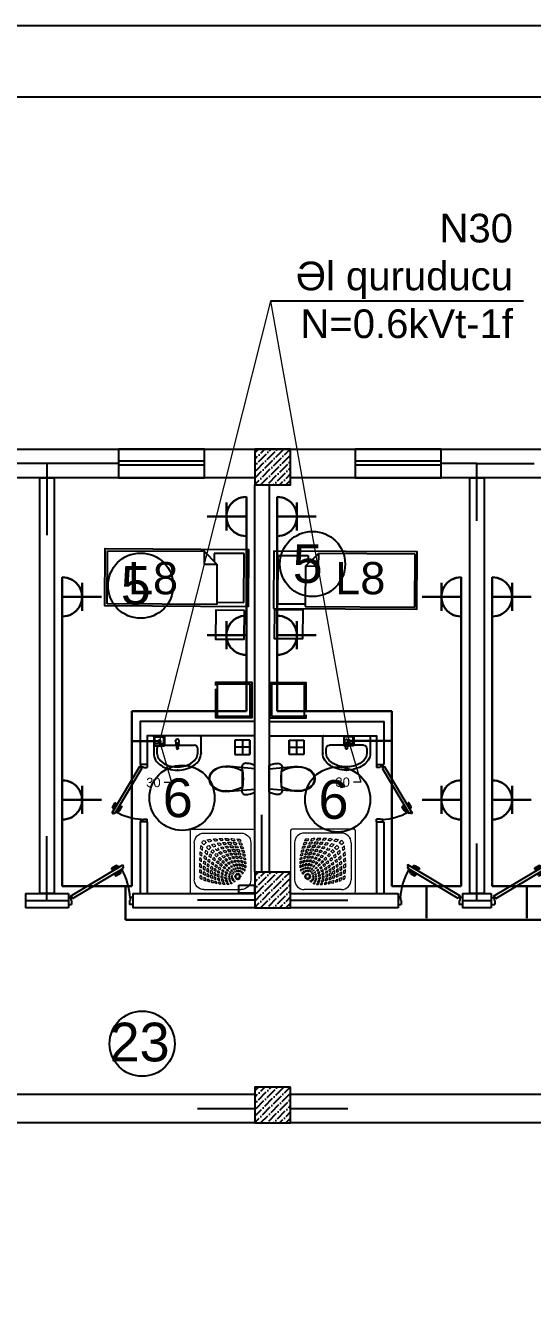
# Model space of a CAD drawing. Header units: millimetres. Extents: x 42452 to 2852333, y -419346 to 834876.
# Drawn here: x 2633825 to 2640903, y 455768 to 473459 of the extents above; entities that cross this region are included whole.
import ezdxf
from ezdxf import colors
from ezdxf.entities.mleader import LeaderData, LeaderLine
from ezdxf.math import Vec2, Vec3

# ---------------------------------------------------------------- set-up
doc = ezdxf.new("R2010")
doc.units = ezdxf.units.MM
for name, color, linetype, lineweight, true_color in [('0_Ном._пера__9', 253, 'Continuous', 18, 0xaaaaaa), ('Furniture tags', 35, 'Continuous', 0, 0x977a5e), ('V_PARETI', 250, 'Continuous', 9, 0x393939), ('Интерьер - Мебель_Ном._пера__75', 160, 'Continuous', 25, 0x2731ed)]:
    doc.layers.add(name, color=color, linetype=linetype, lineweight=lineweight, true_color=true_color)
for name, color, linetype, lineweight in [('c_dv_l x_tti-25_Ном._пера__21_Ном._пера__21', 7, 'Continuous', 30), ('memar', 7, 'Continuous', 25), ('ДВЕРИ', 7, 'Continuous', 5), ('Интерьер - Мебель_Ном._пера__1', 7, 'Continuous', 15), ('надписи', 5, 'Continuous', 30), ('Розетки10А', 94, 'Continuous', 30), ('Соедин_роз', 94, 'Continuous', 30)]:
    doc.layers.add(name, color=color, linetype=linetype, lineweight=lineweight)
doc.layers.add('VRV MUSA', color=5, linetype='Continuous')
doc.styles.add('Arial', font='arial.ttf', dxfattribs={"height": 200})
doc.styles.add('СГЕНЕРИР_СТИЛЬ_1', font='arial.ttf')

# ---------------------------------------------------------------- blocks, each defined once
blk = doc.blocks.new('qapi 700')
at = {"layer": 'ДВЕРИ', "color": 251, "lineweight": 25, "true_color": 0x636466}
for p, q in [((1281620, 90086), (1281659, 90086)), ((1281659, 90034), (1281659, 90086)), ((1282420, 90086), (1282380, 90086)), ((1282380, 90034), (1282380, 90085)), ((1281620, 89997), (1281651, 89997)), ((1281651, 89997), (1281651, 90034)), ((1281651, 90034), (1281659, 90034)), ((1282368, 90010), (1281735, 89633)), ((1282395, 89980), (1281741, 89591)), ((1282382, 89987), (1282368, 90010)), ((1282388, 90034), (1282380, 90034)), ((1282388, 89991), (1282382, 89987)), ((1282388, 89997), (1282388, 90034)), ((1282420, 89997), (1282388, 89997)), ((1282420, 89997), (1282388, 89997)), ((1282395, 89980), (1282388, 89991)), ((1281733, 89605), (1281747, 89613)), ((1281741, 89591), (1281733, 89605)), ((1281747, 89613), (1281735, 89633)), ((1281812, 89685), (1281762, 89656)), ((1281762, 89656), (1281765, 89651)), ((1281776, 89665), (1281770, 89676)), ((1281775, 89698), (1281826, 89728)), ((1281785, 89617), (1281787, 89613)), ((1281787, 89613), (1281837, 89642)), ((1281792, 89676), (1281793, 89674)), ((1281835, 89712), (1281794, 89687)), ((1281802, 89622), (1281809, 89609)), ((1281814, 89681), (1281812, 89685)), ((1281820, 89629), (1281818, 89631)), ((1281872, 89650), (1281831, 89626)), ((1281831, 89604), (1281881, 89634)), ((1281837, 89642), (1281835, 89646)), ((1281836, 89725), (1281838, 89722)), ((1281884, 89645), (1281883, 89647))]:
    blk.add_line(p, q, dxfattribs=at)
for centre, radius, start, end in [((1282471, 90052), 821, 183.4077, 209.5706), ((1281783, 89684), 15.9, 120.7133, 210.7133), ((1281798, 89680), 7.94, 120.7133, 210.7133), ((1281823, 89617), 15.9, 210.7133, 300.7133), ((1281827, 89633), 7.94, 210.7133, 300.7133), ((1281830, 89721), 7.94, 30.7133, 120.7133), ((1281831, 89718), 7.94, 300.7133, 30.7133), ((1281876, 89643), 7.94, 30.7133, 120.7133), ((1281877, 89641), 7.94, 300.7133, 30.7133)]:
    blk.add_arc(centre, radius, start, end, dxfattribs=at)
blk = doc.blocks.new('Умывальник 03 16')
at = {"layer": 'Интерьер - Мебель_Ном._пера__75', "color": 251, "linetype": 'Continuous', "true_color": 0x636466}
for p, q in [((0, 0), (-320, 0)), ((320, 0), (0, 0)), ((-330, -10), (-330, -240)), ((-235, -130), (235, -130)), ((-25, -70), (-21, -112)), ((-18, -121), (-11, -174)), ((-14, -110), (-14, -95)), ((-14, -95), (14, -95)), ((11, -174), (18, -121)), ((14, -95), (14, -110)), ((21, -112), (25, -70)), ((330, -240), (330, -10)), ((-285, -180), (-285, -240)), ((-285, -240), (-273, -295)), ((-273, -295), (-240, -345)), ((-240, -345), (-187, -387)), ((187, -387), (240, -345)), ((240, -345), (273, -295)), ((273, -295), (285, -240)), ((285, -240), (285, -180)), ((-187, -387), (-118, -417)), ((-118, -417), (-41, -433)), ((-41, -433), (41, -433)), ((41, -433), (118, -417)), ((118, -417), (187, -387))]:
    blk.add_line(p, q, dxfattribs=at)
for centre, radius, start, end in [((-320, -10), 10, 90, 180), ((320, -10), 10, 0, 90), ((-235, -180), 50, 90, 180), ((0, -70), 25, 0, 180), ((0, -110), 21.1, 185.1696, 212.771), ((0, -110), 21.1, 212.771, 327.229), ((0, -110), 13.6, 180, 0), ((0, -173), 11.2, 187.1389, 352.8611), ((0, -110), 21.1, 327.229, 354.8304), ((235, -180), 50, 0, 90), ((-133, -240), 197, 180, 239.3268), ((133, -240), 197, 300.6732, 0), ((0, -58), 422, 236.4705, 270), ((0, -58), 422, 270, 303.5295)]:
    blk.add_arc(centre, radius, start, end, dxfattribs=at)
for p in [(320, 0), (-330, -10), (-25, -70), (-18, -121), (11, -174), (21, -112), (330, -240), (-233, -410), (0, -480), (233, -410)]:
    blk.add_point(p, dxfattribs=at)
blk = doc.blocks.new('Унитаз 16_2')
at = {"layer": 'Интерьер - Мебель_Ном._пера__75', "color": 251, "linetype": 'Continuous', "true_color": 0x636466}
for p, q in [((-187, 0), (-194, -15)), ((187, 0), (-187, 0)), ((-141, 0), (-173, -350)), ((141, 0), (-141, 0)), ((173, -350), (141, 0)), ((194, -15), (187, 0)), ((-217, -112), (-218, -128)), ((-218, -128), (-216, -140)), ((-216, -95), (-217, -112)), ((-213, -79), (-216, -95)), ((-216, -140), (-212, -151)), ((-210, -62), (-213, -79)), ((-212, -151), (-206, -161)), ((-205, -46), (-210, -62)), ((-206, -161), (-198, -169)), ((-200, -31), (-205, -46)), ((-194, -15), (-200, -31)), ((-198, -169), (-188, -175)), ((-188, -175), (-178, -179)), ((-154, -180), (-116, -173)), ((-116, -173), (-78, -168)), ((0, -173), (-109, -173)), ((-78, -168), (-39, -165)), ((-39, -165), (0, -164)), ((0, -164), (39, -165)), ((109, -173), (0, -173)), ((39, -165), (78, -168)), ((78, -168), (116, -173)), ((116, -173), (154, -180)), ((178, -179), (188, -175)), ((188, -175), (198, -169)), ((200, -31), (194, -15)), ((198, -169), (206, -161)), ((205, -46), (200, -31)), ((210, -62), (205, -46)), ((206, -161), (212, -151)), ((213, -79), (210, -62)), ((212, -151), (216, -140)), ((216, -95), (213, -79)), ((217, -112), (216, -95)), ((216, -140), (218, -128)), ((218, -128), (217, -112)), ((-178, -179), (-166, -181)), ((-173, -350), (-175, -402)), ((-166, -181), (-154, -180)), ((154, -180), (166, -181)), ((166, -181), (178, -179)), ((175, -402), (173, -350)), ((-175, -402), (-169, -453)), ((-169, -453), (-157, -503)), ((-157, -503), (-138, -550)), ((138, -550), (157, -503)), ((157, -503), (169, -453)), ((169, -453), (175, -402)), ((-138, -550), (-112, -587)), ((-112, -587), (-79, -616)), ((-79, -616), (-41, -634)), ((-41, -634), (0, -640)), ((0, -631), (0, -631)), ((0, -640), (41, -634)), ((41, -634), (79, -616)), ((79, -616), (112, -587)), ((81, -605), (81, -605)), ((112, -587), (138, -550))]:
    blk.add_line(p, q, dxfattribs=at)
for centre, radius, start, end in [((258, -388), 425, 149.6518, 181.3539), ((-258, -388), 425, 358.6461, 30.3482), ((89, -412), 257, 176.8048, 228.4245), ((-89, -412), 257, 311.5755, 3.1952), ((1, -493), 139, 233.7772, 269.6644), ((-1, -493), 139, 270.3356, 306.2228)]:
    blk.add_arc(centre, radius, start, end, dxfattribs=at)
for p in [(109, -173), (-167, -398), (167, -398), (-81, -605)]:
    blk.add_point(p, dxfattribs=at)
blk = doc.blocks.new('Символ поддона душа 16')
at = {"layer": 'Интерьер - Мебель_Ном._пера__1', "color": 251, "linetype": 'Continuous', "lineweight": 5, "true_color": 0x636466}
for p, q in [((878, 900), (23, 900)), ((0, 22), (0, 878)), ((56, 191), (56, 709)), ((709, 844), (191, 844)), ((238, 713), (238, 678)), ((844, 191), (844, 709)), ((900, 22), (900, 878)), ((222, 662), (187, 662)), ((238, 647), (238, 611)), ((289, 662), (253, 662)), ((303, 601), (286, 614)), ((299, 597), (286, 614)), ((326, 567), (311, 584)), ((333, 574), (316, 589)), ((361, 531), (345, 547)), ((370, 540), (353, 555)), ((402, 486), (380, 510)), ((414, 498), (390, 520)), ((445, 440), (422, 465)), ((460, 455), (435, 478)), ((486, 395), (463, 420)), ((505, 414), (480, 437)), ((537, 342), (513, 367)), ((558, 364), (533, 387)), ((586, 289), (562, 314)), ((611, 314), (586, 338)), ((643, 228), (612, 260)), ((672, 257), (640, 288)), ((707, 159), (678, 190)), ((741, 193), (710, 222)), ((878, 0), (23, 0)), ((709, 56), (191, 56))]:
    blk.add_line(p, q, dxfattribs=at)
for radius in [39.4, 28.1]:
    blk.add_circle((238, 662), radius, dxfattribs=at)
for centre, radius, start, end in [((23, 878), 22.5, 90, 180), ((878, 878), 22.5, 0, 90), ((191, 709), 135, 90, 180), ((375, 636), 137, 129.196, 140.9462), ((-112, 1576), 935, 294.0484, 295.9579), ((386, 556), 183, 114.6682, 122.9443), ((361, 416), 303, 98.8716, 104.2822), ((235, 666), 93.2, 48.7297, 55.3816), ((235, 666), 93.2, 32.1387, 37.3696), ((375, 636), 137, 108.2589, 116.5791), ((221, 672), 127, 35.2917, 42.9165), ((391, 520), 235, 101.8201, 106.3724), ((201, 669), 163, 29.6354, 36.3675), ((386, 556), 183, 101.3677, 106.7778), ((221, 672), 127, 21.1122, 27.6146), ((361, 416), 303, 90.9431, 94.1785), ((201, 669), 163, 17.6042, 23.8079), ((380, 568), 205, 88.3128, 95.6344), ((193, 668), 196, 25.9651, 31.9952), ((391, 520), 235, 88.6469, 95.0662), ((193, 668), 196, 14.6813, 21.0162), ((385, 619), 120, 80.9202, 93.938), ((361, 416), 303, 80.5246, 85.8025), ((219, 668), 198, 26.2829, 32.3063), ((234, -309), 1060, 80.7899, 80.837), ((219, 668), 198, 13.8019, 20.7098), ((395, -91), 865, 86.9845, 88.7448), ((221, 664), 222, 23.6301, 29.5143), ((336, -158), 914, 82.7867, 84.4272), ((391, 520), 235, 81.5102, 81.7327), ((221, 664), 222, 11.3577, 18.0521), ((234, -309), 1060, 77.8137, 79.2341), ((203, 656), 265, 20.8026, 26.059), ((208, 656), 260, 9.8051, 15.9308), ((395, -91), 865, 83.3288, 85.055), ((216, 652), 280, 19.5061, 24.9124), ((336, -158), 914, 79.3162, 80.9273), ((234, -309), 1060, 74.7822, 76.1739), ((219, 652), 277, 8.1122, 14.298), ((193, 644), 327, 17.2778, 22.1643), ((193, 644), 327, 6.8416, 12.3555), ((395, -91), 865, 79.7831, 81.4836), ((191, 641), 354, 15.4246, 20.2098), ((336, -158), 914, 75.9876, 77.5746), ((159, 633), 410, 13.5731, 17.8969), ((91, 621), 500, 11.8149, 15.5001), ((395, -91), 865, 76.2338, 78.0955), ((336, -158), 914, 72.6385, 74.4189), ((68, 611), 550, 10.9345, 14.4671), ((8, 599), 636, 9.7539, 12.944), ((395, -91), 865, 72.6704, 74.4434), ((-80, 591), 746, 8.2388, 11.0494), ((395, -91), 865, 68.9788, 70.8399), ((-198, 578), 889, 7.0667, 9.5129), ((-387, 558), 1104, 6.1761, 8.2184), ((709, 709), 135, 0, 90), ((332, 520), 205, 174.3656, 181.6872), ((232, 707), 196, 238.0048, 244.0349), ((264, 525), 137, 153.4209, 161.7411), ((231, 700), 163, 233.6325, 240.3646), ((228, 679), 127, 227.0835, 234.7083), ((380, 509), 235, 163.6276, 168.1799), ((264, 525), 137, 129.0538, 140.804), ((235, 665), 93.2, 214.6184, 221.2703), ((-676, 1012), 935, 334.0421, 335.9516), ((344, 514), 183, 163.2222, 168.6323), ((231, 700), 163, 246.1921, 252.3958), ((228, 679), 127, 242.3854, 248.8878), ((344, 514), 183, 147.0557, 155.3318), ((235, 665), 93.2, 232.6304, 237.8613), ((484, 539), 303, 175.8215, 179.0569), ((484, 539), 303, 165.7178, 171.1284), ((366, 541), 169, 174.8247, 180.3698), ((231, 700), 163, 258.0965, 263.2885), ((228, 679), 127, 256.2977, 261.622), ((422, 533), 226, 162.3069, 168.6483), ((235, 665), 93.2, 248.8798, 253.1889), ((511, 589), 304, 177.5675, 182.5262), ((238, 662), 67.7, 243, 243.3305), ((511, 589), 304, 186.592, 189.7282), ((424, 575), 198, 174.0035, 180.8126), ((235, 665), 93.2, 264.9225, 270.3158), ((1204, 897), 1022, 197.1695, 198.5766), ((424, 575), 198, 186.3774, 191.1212), ((228, 679), 127, 269.89, 276.1614), ((231, 700), 163, 269.7444, 275.8087), ((1204, 897), 1022, 199.6514, 200.6135), ((760, 728), 529, 194.5128, 196.9547), ((2135, 1622), 2148, 208.5547, 209.1761), ((235, 665), 93.2, 282.4548, 285.7089), ((228, 679), 127, 284.8011, 288.8045), ((760, 728), 529, 198.8716, 200.7776), ((231, 700), 163, 282.5047, 286.7611), ((687, 792), 459, 204.438, 207.1542), ((7193, 6297), 8966, 219.4362, 219.5771), ((2135, 1622), 2148, 209.6526, 210.1462), ((235, 665), 93.2, 297.8934, 301.113), ((228, 679), 127, 297.5784, 301.5243), ((687, 792), 459, 209.3188, 211.7595), ((7193, 6297), 8966, 219.6897, 219.8217), ((231, 700), 163, 293.6956, 297.934), ((367, 478), 226, 101.3517, 107.6931), ((311, 389), 304, 87.4738, 92.4325), ((238, 662), 67.7, 26.6695, 27), ((-5397, -6293), 8966, 50.4229, 50.5638), ((108, 213), 459, 62.8458, 65.562), ((235, 665), 93.2, 313.4687, 315.4047), ((235, 666), 93.2, 314.5953, 316.5313), ((325, 476), 198, 89.1874, 95.9965), ((3, -304), 1022, 71.4234, 72.8305), ((-722, -1235), 2148, 60.8239, 61.4453), ((172, 140), 529, 73.0453, 75.4872), ((228, 679), 127, 311.099, 312.8153), ((232, 707), 196, 293.9046, 298.3479), ((221, 672), 127, 317.1847, 318.901), ((235, 666), 93.2, 328.887, 332.1066), ((235, 666), 93.2, 16.8111, 21.1202), ((235, 666), 93.2, 344.2911, 347.5452), ((7193, 6297), 8966, 219.9999, 220.1536), ((231, 700), 163, 305.8661, 307.4927), ((235, 666), 93.2, 359.6842, 5.0775), ((221, 672), 127, 328.4757, 332.4216), ((-5397, -6293), 8966, 50.1783, 50.3103), ((201, 669), 163, 322.5073, 324.1339), ((108, 213), 459, 58.2405, 60.6812), ((221, 672), 127, 341.1955, 345.1989), ((-722, -1235), 2148, 59.8538, 60.3474), ((172, 140), 529, 69.2224, 71.1284), ((359, 534), 169, 89.6302, 95.1753), ((221, 672), 127, 8.378, 13.7023), ((201, 669), 163, 332.066, 336.3044), ((232, 707), 196, 305.3872, 307.0355), ((311, 389), 304, 80.2718, 83.408), ((221, 672), 127, 353.8386, 0.11), ((3, -304), 1022, 69.3865, 70.3486), ((325, 476), 198, 78.8788, 83.6226), ((193, 668), 196, 322.9645, 324.6128), ((201, 669), 163, 343.2389, 347.4953), ((201, 669), 163, 6.7115, 11.9035), ((233, 681), 198, 310.3725, 312.2207), ((201, 669), 163, 354.1913, 0.2556), ((219, 668), 198, 317.7793, 319.6275), ((193, 668), 196, 331.6521, 336.0954), ((-5397, -6293), 8966, 49.8464, 50.0001), ((108, 213), 459, 51.6933, 54.8257), ((193, 668), 196, 342.269, 346.9597), ((-722, -1235), 2148, 58.4256, 59.1259), ((172, 140), 529, 63.4273, 66.3293), ((219, 668), 198, 326.8839, 331.6539), ((303, 275), 433, 75.0459, 78.8273), ((193, 668), 196, 4.2183, 9.5363), ((193, 668), 196, 352.6245, 358.5286), ((3, -304), 1022, 66.3258, 67.874), ((289, 356), 342, 68.1808, 73.0545), ((161, 64), 641, 66.5712, 69.1241), ((219, 668), 198, 338.4256, 343.8597), ((221, 664), 222, 326.5145, 331.2419), ((-5397, -6293), 8966, 49.4635, 49.6642), ((219, 668), 198, 349.7336, 355.6196), ((219, 668), 198, 1.6025, 7.7855), ((-2093, -2811), 4200, 52.9007, 53.3154), ((221, 664), 222, 337.8477, 343.1726), ((-722, -1235), 2148, 56.8944, 57.6723), ((208, 656), 260, 328.7474, 333.23), ((172, 140), 529, 57.2921, 60.3822), ((99, -526), 1280, 73.4331, 74.6143), ((221, 664), 222, 348.8556, 354.1687), ((3, -304), 1022, 63.2147, 64.756), ((221, 664), 222, 359.6929, 6.0044), ((151, -320), 1048, 72.4325, 73.8593), ((-173, -726), 1499, 64.757, 65.7943), ((-149, -782), 1561, 66.7074, 67.6945), ((208, 656), 260, 339.384, 344.127), ((208, 656), 260, 349.5692, 354.2534), ((208, 656), 260, 359.1728, 5.1844), ((219, 652), 277, 337.9613, 342.5935), ((-722, -1235), 2148, 55.327, 56.1089), ((-142, -444), 1191, 56.961, 58.3262), ((219, 652), 277, 348.1088, 352.6732), ((3, -304), 1022, 60.0048, 61.5377), ((99, -526), 1280, 70.9149, 72.0683), ((-173, -726), 1499, 62.5826, 63.6046), ((219, 652), 277, 357.4706, 3.6927), ((151, -320), 1048, 69.3837, 70.7871), ((-149, -782), 1561, 64.623, 65.5906), ((193, 644), 327, 339.8931, 344.0222), ((193, 644), 327, 349.0008, 353.0845), ((193, 644), 327, 357.326, 3.0068), ((191, 641), 354, 339.249, 343.1565), ((-142, -444), 1191, 54.2862, 55.6498), ((191, 641), 354, 347.9688, 351.9467), ((3, -304), 1022, 56.9406, 58.4743), ((234, -309), 1060, 71.9075, 73.2752), ((191, 641), 354, 5.2184, 10.5629), ((-173, -726), 1499, 60.527, 61.5397), ((99, -526), 1280, 68.541, 69.6743), ((191, 641), 354, 356.003, 1.5769), ((-149, -782), 1561, 62.6595, 63.6145), ((151, -320), 1048, 66.495, 67.884), ((159, 633), 410, 348.655, 352.3383), ((159, 633), 410, 4.3349, 9.1453), ((159, 633), 410, 355.9929, 1.0759), ((-131, -618), 1358, 56.8954, 58.2556), ((91, 621), 500, 350.3185, 353.6011), ((91, 621), 500, 3.9186, 8.0135), ((234, -309), 1060, 68.9949, 70.5553), ((-173, -726), 1499, 58.299, 59.4723), ((99, -526), 1280, 66.1047, 67.4125), ((91, 621), 500, 356.746, 1.1309), ((-149, -782), 1561, 60.573, 61.6817), ((151, -320), 1048, 63.4759, 65.0958), ((68, 611), 550, 350.4941, 353.5633), ((68, 611), 550, 3.4001, 7.2825), ((68, 611), 550, 356.558, 0.7271), ((336, -158), 914, 69.2927, 70.9472), ((8, 599), 636, 351.3186, 354.0676), ((8, 599), 636, 2.9751, 6.4514), ((234, -309), 1060, 66.1054, 67.5253), ((-173, -726), 1499, 56.1119, 57.1735), ((8, 599), 636, 356.7869, 0.5306), ((-149, -782), 1561, 58.5275, 59.521), ((99, -526), 1280, 63.7037, 64.8768), ((151, -320), 1048, 60.4879, 61.9464), ((-80, 591), 746, 2.295, 5.3301), ((-80, 591), 746, 356.8297, 0.1009), ((336, -158), 914, 65.8073, 67.5698), ((-198, 578), 889, 1.9244, 4.5393), ((234, -309), 1060, 63.0798, 64.6149), ((-198, 578), 889, 357.151, 359.9641), ((-149, -782), 1561, 56.3273, 57.4598), ((99, -526), 1280, 61.1733, 62.4624), ((151, -320), 1048, 57.2873, 58.9284), ((-387, 558), 1104, 1.91, 4.0711), ((-387, 558), 1104, 357.8977, 0.2141), ((395, -91), 865, 65.1461, 67.0472), ((-759, 508), 1504, 5.9584, 7.5213), ((336, -158), 914, 62.1533, 63.9448), ((-759, 508), 1504, 2.7123, 4.3514), ((234, -309), 1060, 59.8831, 61.4256), ((99, -526), 1280, 58.4809, 59.7549), ((-759, 508), 1504, 359.5991, 1.3466), ((151, -320), 1048, 53.8072, 55.4332), ((-1097, 492), 1866, 4.8823, 6.1801), ((-1097, 492), 1866, 2.2181, 3.5573), ((233, 681), 198, 237.6937, 243.7171), ((992, 505), 865, 181.2552, 183.0155), ((236, 679), 222, 240.4857, 246.3699), ((245, 697), 265, 243.941, 249.1974), ((992, 505), 865, 184.945, 186.6712), ((248, 684), 280, 245.0876, 250.4939), ((256, 707), 327, 247.8357, 252.7222), ((992, 505), 865, 188.5164, 190.2169), ((259, 709), 354, 249.7902, 254.5754), ((380, 509), 235, 174.9338, 181.3531), ((1058, 564), 914, 185.5728, 187.2133), ((380, 509), 235, 188.2673, 188.4898), ((1058, 564), 914, 189.0727, 190.6838), ((232, 707), 196, 248.9838, 255.3187), ((282, 515), 120, 176.062, 189.0798), ((1209, 666), 1060, 189.163, 189.2101), ((233, 681), 198, 249.2902, 256.1981), ((1058, 564), 914, 192.4254, 194.0124), ((1209, 666), 1060, 190.7659, 192.1863), ((236, 679), 222, 251.9479, 258.6423), ((244, 692), 260, 254.0692, 260.1949), ((1209, 666), 1060, 193.8261, 195.2178), ((248, 681), 277, 255.702, 261.8878), ((484, 539), 303, 184.1975, 189.4754), ((256, 707), 327, 257.6445, 263.1584), ((1426, 801), 1280, 195.3857, 196.5669), ((1209, 666), 1060, 196.7248, 198.0925), ((259, 709), 354, 259.4371, 264.7816), ((232, 707), 196, 260.4637, 265.7817), ((625, 597), 433, 191.1727, 194.9541), ((233, 681), 198, 262.2145, 268.3975), ((1426, 801), 1280, 197.9317, 199.0851), ((1220, 749), 1048, 196.1407, 197.5675), ((236, 679), 222, 263.9956, 270.3071), ((544, 611), 342, 196.9455, 201.8192), ((244, 692), 260, 264.8156, 270.8272), ((1426, 801), 1280, 200.3257, 201.459), ((1220, 749), 1048, 199.2129, 200.6163), ((248, 681), 277, 266.3073, 272.5294), ((232, 707), 196, 271.4714, 277.3755), ((836, 739), 641, 200.8759, 203.4288), ((1682, 1049), 1561, 202.3055, 203.2926), ((256, 707), 327, 266.9932, 272.674), ((233, 681), 198, 274.3804, 280.2664), ((259, 709), 354, 268.4231, 273.997), ((1220, 749), 1048, 202.116, 203.505), ((1204, 897), 1022, 202.126, 203.6742), ((236, 679), 222, 275.8313, 281.1444), ((1626, 1073), 1499, 204.2057, 205.243), ((1682, 1049), 1561, 204.4094, 205.377), ((244, 692), 260, 275.7466, 280.4308), ((232, 707), 196, 283.0403, 287.731), ((760, 728), 529, 203.6707, 206.5727), ((1204, 897), 1022, 205.244, 206.7853), ((1626, 1073), 1499, 206.3954, 207.4174), ((1682, 1049), 1561, 206.3855, 207.3405), ((248, 681), 277, 277.3268, 281.8912), ((233, 681), 198, 286.1403, 291.5744), ((2135, 1622), 2148, 210.8741, 211.5744), ((256, 707), 327, 276.9155, 280.9992), ((236, 679), 222, 286.8274, 292.1523), ((760, 728), 529, 209.6178, 212.7079), ((1204, 897), 1022, 208.4623, 209.9952), ((259, 709), 354, 278.0533, 282.0312), ((1626, 1073), 1499, 208.4603, 209.473), ((687, 792), 459, 215.1743, 218.3067), ((244, 692), 260, 285.873, 290.616), ((2135, 1622), 2148, 212.3277, 213.1056), ((233, 681), 198, 298.3461, 303.1161), ((248, 681), 277, 287.4065, 292.0387), ((1344, 1042), 1191, 211.6738, 213.039), ((1204, 897), 1022, 211.5257, 213.0594), ((236, 679), 222, 298.7581, 303.4855), ((3711, 2993), 4200, 216.6846, 217.0992), ((256, 707), 327, 285.9778, 290.1069), ((2135, 1622), 2148, 213.8911, 214.673), ((7193, 6297), 8966, 220.3358, 220.5365), ((244, 692), 260, 296.77, 301.2526), ((259, 709), 354, 286.8435, 290.751), ((1344, 1042), 1191, 214.3502, 215.7138), ((267, 741), 410, 285.7242, 289.1802), ((248, 681), 277, 298.1957, 302.7383), ((3711, 2993), 4200, 217.4962, 217.918), ((236, 679), 222, 310.2953, 312.2018), ((2135, 1622), 2148, 215.3959, 216.1709), ((221, 664), 222, 317.7982, 319.7047), ((7193, 6297), 8966, 220.7207, 220.9272), ((256, 707), 327, 295.6884, 299.8756), ((244, 692), 260, 307.4055, 309.2965), ((208, 656), 260, 320.7035, 322.5945), ((259, 709), 354, 296.1376, 300.229), ((3711, 2993), 4200, 218.2881, 218.7048), ((248, 681), 277, 308.7401, 310.7182), ((219, 652), 277, 319.2818, 321.2599), ((267, 741), 410, 294.0771, 297.8554), ((7193, 6297), 8966, 221.1013, 221.3052), ((256, 707), 327, 305.219, 307.1214), ((219, 652), 277, 327.2617, 331.8043), ((-5397, -6293), 8966, 49.0728, 49.2793), ((193, 644), 327, 322.8786, 324.781), ((-2093, -2811), 4200, 52.082, 52.5038), ((259, 709), 354, 305.3155, 307.2306), ((191, 641), 354, 322.7694, 324.6845), ((193, 644), 327, 330.1244, 334.3116), ((267, 741), 410, 302.4326, 304.2719), ((191, 641), 354, 329.771, 333.8624), ((-5397, -6293), 8966, 48.6948, 48.8987), ((159, 633), 410, 325.7281, 327.5674), ((-2093, -2811), 4200, 51.2952, 51.7119), ((463, 442), 90, 303.6661, 312.8255), ((159, 633), 410, 332.1446, 335.9229), ((-722, -1235), 2148, 53.8291, 54.6041), ((458, 437), 90, 317.1745, 326.3339), ((159, 633), 410, 340.8198, 344.2758), ((485, 416), 90, 314.4529, 324.3532), ((91, 621), 500, 336.0335, 339.3719), ((-5397, -6293), 8966, 48.2399, 48.4587), ((-2093, -2811), 4200, 50.3676, 50.8228), ((91, 621), 500, 343.6182, 346.5984), ((-722, -1235), 2148, 52.1041, 52.9721), ((68, 611), 550, 336.8765, 340.0727), ((-415, -951), 1762, 54.6668, 55.6992), ((68, 611), 550, 344.0734, 346.9579), ((8, 599), 636, 338.9514, 341.8723), ((-5397, -6293), 8966, 47.7944, 48.0113), ((-2093, -2811), 4200, 49.4605, 49.9012), ((8, 599), 636, 345.4628, 348.1213), ((-722, -1235), 2148, 50.4106, 51.2332), ((-415, -951), 1762, 52.6863, 53.6473), ((-131, -618), 1358, 54.4189, 55.6212), ((-80, 591), 746, 346.7772, 349.1685), ((-198, 578), 889, 343.3, 345.5982), ((-80, 591), 746, 351.9913, 354.4114), ((-2093, -2811), 4200, 48.4326, 48.975), ((-198, 578), 889, 348.3139, 350.441), ((-722, -1235), 2148, 48.5006, 49.5053), ((-415, -951), 1762, 50.477, 51.6335), ((-198, 578), 889, 352.9007, 355.0176), ((-131, -618), 1358, 51.6788, 53.1067), ((-173, -726), 1499, 53.7268, 54.9619), ((-387, 558), 1104, 350.3933, 352.2198), ((-387, 558), 1104, 354.2825, 356.0781), ((-759, 508), 1504, 353.6708, 355.1313), ((-415, -951), 1762, 47.9821, 49.0561), ((-759, 508), 1504, 356.7305, 358.1547), ((-131, -618), 1358, 48.5988, 49.9547), ((-149, -782), 1561, 53.9349, 55.0232), ((-173, -726), 1499, 51.092, 52.2703), ((-1097, 492), 1866, 354.6558, 355.8863), ((-1097, 492), 1866, 357.2023, 358.4067), ((-1097, 492), 1866, 359.6289, 1.0375), ((191, 191), 135, 180, 270), ((267, 741), 410, 252.1031, 256.4269), ((279, 809), 500, 254.5, 258.1851), ((992, 505), 865, 191.9045, 193.7662), ((289, 832), 550, 255.5329, 259.0655), ((301, 892), 636, 257.056, 260.2461), ((992, 505), 865, 195.5566, 197.3296), ((309, 980), 746, 258.9506, 261.7612), ((992, 505), 865, 199.1601, 201.0212), ((322, 1098), 889, 260.4871, 262.9333), ((1058, 564), 914, 195.5811, 197.3615), ((342, 1287), 1104, 261.7816, 263.8239), ((1058, 564), 914, 199.0528, 200.7073), ((267, 741), 410, 260.8547, 265.6651), ((279, 809), 500, 261.9865, 266.0814), ((1209, 666), 1060, 199.4447, 201.0051), ((1058, 564), 914, 202.4302, 204.1927), ((289, 832), 550, 262.7175, 266.5999), ((1209, 666), 1060, 202.4747, 203.8946), ((301, 892), 636, 263.5486, 267.0249), ((309, 980), 746, 264.6699, 267.705), ((1426, 801), 1280, 202.5875, 203.8953), ((322, 1098), 889, 265.4607, 268.0756), ((1209, 666), 1060, 205.3851, 206.9202), ((267, 741), 410, 268.9241, 274.0071), ((342, 1287), 1104, 265.9289, 268.09), ((1426, 801), 1280, 205.1232, 206.2963), ((279, 809), 500, 268.8691, 273.254), ((1220, 749), 1048, 204.9042, 206.5241), ((289, 832), 550, 269.2729, 273.442), ((1426, 801), 1280, 207.5376, 208.8267), ((301, 892), 636, 269.4694, 273.2131), ((1220, 749), 1048, 208.0536, 209.5121), ((1682, 1049), 1561, 208.3183, 209.427), ((309, 980), 746, 269.8991, 273.1703), ((267, 741), 410, 277.6617, 281.345), ((322, 1098), 889, 270.0359, 272.849), ((1220, 749), 1048, 211.0716, 212.7127), ((279, 809), 500, 276.3989, 279.6815), ((1626, 1073), 1499, 210.5277, 211.701), ((1682, 1049), 1561, 210.479, 211.4725), ((342, 1287), 1104, 269.7859, 272.1023), ((289, 832), 550, 276.4367, 279.5059), ((1518, 1031), 1358, 211.7444, 213.1046), ((1682, 1049), 1561, 212.5402, 213.6727), ((301, 892), 636, 275.9324, 278.6814), ((1626, 1073), 1499, 212.8265, 213.8881), ((309, 980), 746, 275.5886, 278.0087), ((279, 809), 500, 283.4016, 286.3818), ((1851, 1315), 1762, 214.3008, 215.3332), ((1518, 1031), 1358, 214.3788, 215.5811), ((322, 1098), 889, 274.9824, 277.0993), ((1626, 1073), 1499, 215.0381, 216.2732), ((289, 832), 550, 283.0421, 285.9266), ((342, 1287), 1104, 273.9219, 275.7175), ((2135, 1622), 2148, 217.0279, 217.8959), ((301, 892), 636, 281.8787, 284.5372), ((1851, 1315), 1762, 216.3527, 217.3137), ((1518, 1031), 1358, 216.8933, 218.3212), ((309, 980), 746, 280.8315, 283.2228), ((279, 809), 500, 290.6281, 293.9665), ((3711, 2993), 4200, 219.1772, 219.6324), ((2135, 1622), 2148, 218.7668, 219.5894), ((322, 1098), 889, 279.559, 281.6861), ((1851, 1315), 1762, 218.3665, 219.523), ((289, 832), 550, 289.9273, 293.1235), ((7193, 6297), 8966, 221.5413, 221.7601), ((342, 1287), 1104, 277.7802, 279.6067), ((301, 892), 636, 288.1277, 291.0486), ((3711, 2993), 4200, 220.0988, 220.5395), ((2135, 1622), 2148, 220.4947, 221.4994), ((309, 980), 746, 286.3701, 288.9778), ((7193, 6297), 8966, 221.9887, 222.2056), ((484, 415), 90, 305.6468, 315.5471), ((322, 1098), 889, 284.4018, 286.7), ((3711, 2993), 4200, 221.025, 221.5674), ((516, 391), 90, 301.3122, 312.1558), ((342, 1287), 1104, 281.8556, 283.8074), ((509, 384), 90, 317.8442, 328.6878), ((7193, 6297), 8966, 222.445, 222.7148), ((537, 364), 90, 303.1469, 314.6807), ((536, 363), 90, 315.3193, 326.8531), ((592, 308), 11.2, 314.6807, 315.3193), ((565, 337), 90, 301.7967, 314.2789), ((563, 335), 90, 315.7211, 328.2033), ((598, 306), 90, 299.6831, 313.2253), ((-5397, -6293), 8966, 47.2852, 47.555), ((594, 302), 90, 316.7747, 330.3169), ((628, 264), 90, 303.8799, 318.4865), ((-387, 558), 1104, 346.1926, 348.1444), ((636, 272), 90, 311.5135, 326.1201), ((709, 191), 135, 270, 0), ((-759, 508), 1504, 350.4034, 351.9611), ((-5397, -6293), 8966, 46.7042, 46.9401), ((661, 233), 90, 317.6817, 333.4813), ((-2093, -2811), 4200, 47.2646, 47.747), ((-722, -1235), 2148, 46.322, 47.2438), ((-1097, 492), 1866, 351.9982, 353.2744), ((23, 22), 22.5, 180, 270), ((992, 505), 865, 202.9528, 204.8539), ((392, 1659), 1504, 262.4787, 264.0416), ((408, 1997), 1866, 263.8199, 265.1177), ((1058, 564), 914, 206.0552, 207.8467), ((392, 1659), 1504, 265.6486, 267.2877), ((1209, 666), 1060, 208.5744, 210.1169), ((408, 1997), 1866, 266.4427, 267.7819), ((1426, 801), 1280, 210.2451, 211.5191), ((392, 1659), 1504, 268.6534, 270.4009), ((1220, 749), 1048, 214.5668, 216.1928), ((408, 1997), 1866, 268.9625, 270.3711), ((1682, 1049), 1561, 214.9768, 216.0651), ((392, 1659), 1504, 271.8453, 273.2695), ((1626, 1073), 1499, 217.7297, 218.908), ((408, 1997), 1866, 271.5933, 272.7977), ((1518, 1031), 1358, 220.0453, 221.4012), ((392, 1659), 1504, 274.8687, 276.3292), ((1851, 1315), 1762, 220.9439, 222.0179), ((408, 1997), 1866, 274.1137, 275.3442), ((2135, 1622), 2148, 222.7562, 223.678), ((392, 1659), 1504, 278.0389, 279.5966), ((3711, 2993), 4200, 222.253, 222.7354), ((408, 1997), 1866, 276.7256, 278.0018), ((7193, 6297), 8966, 223.0599, 223.2958), ((667, 239), 90, 296.5187, 312.3183), ((878, 22), 22.5, 270, 0)]:
    blk.add_arc(centre, radius, start, end, dxfattribs=at)
blk = doc.blocks.new('_Dot')
at = {"color": 0, "linetype": 'ByBlock', "lineweight": -2}
blk.add_line((-0.5, 0), (-1, 0), dxfattribs=at)
at = {"color": 0, "linetype": 'ByBlock', "const_width": 0.5}
blk.add_lwpolyline([(-0.25, 0, 1), (0.25, 0, 1)], format="xyb", close=True, dxfattribs=at)
blk = doc.blocks.new('розетки10А')
at = {"layer": 'Розетки10А'}
for p, q in [((0, 0), (0, 650)), ((-233, 330), (233, 330)), ((-325, 0), (325, 0))]:
    blk.add_line(p, q, dxfattribs=at)
blk.add_arc((0, 5), 325, 359.0604, 180.9396, dxfattribs=at)

msp = doc.modelspace()

# ---------------------------------------------------------------- hatches: boundary and pattern name
at = {"layer": 'memar', "lineweight": 25}
h = msp.add_hatch(dxfattribs=at)
h.set_pattern_fill('ANSI36', color=256, scale=500)
h.set_pattern_definition([(45, (890788.183, 2923948.07), (33.1456304, 121.533978), [156.25, -31.25, 0, -31.25])])
h.paths.add_polyline_path([(2637025.94493, 467547.98999), (2637025.94493, 467047.98999), (2637525.94493, 467047.98999), (2637525.94493, 467547.98999)])
h = msp.add_hatch(dxfattribs=at)
h.set_pattern_fill('ANSI36', color=256, scale=500)
h.set_pattern_definition([(45, (890788.183, 2918048.065), (33.1456304, 121.533978), [156.25, -31.25, 0, -31.25])])
h.paths.add_polyline_path([(2637025.94493, 461647.9843), (2637025.94493, 461147.9843), (2637525.94493, 461147.9843), (2637525.94493, 461647.9843)])
h = msp.add_hatch(dxfattribs=at)
h.set_pattern_fill('ANSI36', color=256, scale=500)
h.set_pattern_definition([(45, (890787.99, 2915048.065), (33.1456304, 121.533978), [156.25, -31.25, 0, -31.25])])
h.paths.add_polyline_path([(2637026.13986, 458647.9843), (2637026.13986, 458147.9843), (2637526.13986, 458147.9843), (2637526.13986, 458647.9843)])

# ---------------------------------------------------------------- linework, layer by layer
at = {"lineweight": 25}
msp.add_line((2640777.50883, 469613.12284, 2722923.31445), (2637247.65834, 469613.12284, 1379104.98136), dxfattribs=at)
at = {"color": 4, "lineweight": 25}
for points in [[(2635765.91989, 463404.34566), (2635633.20501, 463404.34566), (2635633.20501, 463533.10088), (2635765.91989, 463533.10088)], [(2635754.41989, 463436.34566), (2635633.20501, 463436.34566), (2635633.20501, 463533.10088), (2635754.41989, 463533.10088)], [(2638406.41989, 463408.90253), (2638273.70501, 463408.90253), (2638273.70501, 463537.65775), (2638406.41989, 463537.65775)], [(2638394.91989, 463440.90253), (2638273.70501, 463440.90253), (2638273.70501, 463537.65775), (2638394.91989, 463537.65775)]]:
    msp.add_lwpolyline(points, close=True, dxfattribs=at)
at = {"layer": '0_Ном._пера__9', "linetype": 'Continuous', "lineweight": 25}
for p, q in [((2634934.05998, 465361.31905), (2634938.76637, 466161.30521)), ((2634938.76637, 466161.30521), (2636938.73176, 466149.53923)), ((2634964.23595, 465391.14204), (2634968.58936, 466131.12924)), ((2634968.58936, 466131.12924), (2636318.566, 466123.1872)), ((2636318.566, 466123.1872), (2636317.50706, 465943.19031)), ((2636497.50395, 465942.13138), (2636318.566, 466123.1872)), ((2636458.38709, 466092.3641), (2636457.73996, 465982.366)), ((2636878.37982, 466089.89324), (2636458.38709, 466092.3641)), ((2636874.37939, 465409.90501), (2636878.37982, 466089.89324)), ((2637349.23613, 465385.9122), (2637353.23657, 466065.90043)), ((2637353.23657, 466065.90043), (2637773.2293, 466063.42957)), ((2637732.34754, 465913.66749), (2637913.40337, 466092.60543)), ((2637773.2293, 466063.42957), (2637772.58217, 465953.43148)), ((2637913.40337, 466092.60543), (2637912.34443, 465912.60855)), ((2639263.38001, 466084.6634), (2637913.40337, 466092.60543)), ((2639259.02659, 465344.6762), (2639263.38001, 466084.6634)), ((2639288.84958, 465314.50023), (2639293.55598, 466114.48639)), ((2636317.50706, 465943.19031), (2636497.50395, 465942.13138)), ((2636497.50395, 465942.13138), (2636494.20947, 465382.14107)), ((2637732.34754, 465913.66749), (2637729.05307, 465353.67718)), ((2637912.34443, 465912.60855), (2637732.34754, 465913.66749)), ((2636494.20947, 465382.14107), (2634964.23595, 465391.14204)), ((2636494.38596, 465412.14055), (2636874.37939, 465409.90501)), ((2637729.22956, 465383.67666), (2637349.23613, 465385.9122)), ((2637729.05307, 465353.67718), (2639259.02659, 465344.6762))]:
    msp.add_line(p, q, dxfattribs=at)
for points in [[(2636934.02537, 465349.55307), (2634934.05998, 465361.31905), (2634938.76637, 466161.30521), (2636938.73176, 466149.53923)], [(2637288.88419, 465326.26621), (2639288.84958, 465314.50023), (2639293.55598, 466114.48639), (2637293.59059, 466126.25237)], [(2636880.38485, 465296.78663), (2636480.39178, 465299.13983), (2636478.03858, 464899.14675), (2636878.03166, 464896.79356)], [(2637699.72547, 465303.93963), (2637299.7324, 465306.29283), (2637297.3792, 464906.29975), (2637697.37228, 464903.94655)], [(2636957.16617, 464274.40249), (2636957.16617, 463818.42116), (2636506.65835, 463818.42116), (2636506.65835, 464274.40249)], [(2637263.62172, 463818.09449), (2637263.62172, 464274.07581), (2637714.12954, 464274.07581), (2637714.12954, 463818.09449)]]:
    msp.add_lwpolyline(points, close=True, dxfattribs=at)
for points in [[(2636483.06499, 464250.40702), (2636483.06499, 464298.47732), (2636983.06499, 464298.47732), (2636983.06499, 463798.47732), (2636483.06499, 463798.47732), (2636483.06499, 464204.09207)], [(2637737.7229, 463842.08996), (2637737.7229, 463794.01966), (2637237.7229, 463794.01966), (2637237.7229, 464294.01966), (2637737.7229, 464294.01966), (2637737.7229, 463888.40491)]]:
    msp.add_lwpolyline(points, dxfattribs=at)
at = {"layer": 'c_dv_l x_tti-25_Ном._пера__21_Ном._пера__21', "linetype": 'Continuous', "lineweight": 25, "flags": 128}
for points in [[(2591320.97086, 473458.73214), (2674928.52286, 473458.73214), (2674928.52286, 414336.24894), (2591320.97086, 414336.24894)], [(2595302.28286, 472463.40414), (2673933.19486, 472463.40414), (2673933.19486, 415331.57694), (2595302.28286, 415331.57694)]]:
    msp.add_lwpolyline(points, close=True, dxfattribs=at)
at = {"layer": 'memar', "lineweight": 25}
for p, q in [((2635125.6591, 467347.98999), (2633325.6591, 467347.98999)), ((2634125.6591, 467347.98999), (2634125.6591, 466347.98999)), ((2640126.13986, 467347.98999), (2639625.96356, 467347.98999)), ((2640126.13986, 466547.98999), (2640126.13986, 467347.98999)), ((2640126.13986, 467347.98999), (2640926.13986, 467347.98999)), ((2636954.92238, 463388.11341), (2636749.86385, 463388.11341)), ((2636852.34173, 463488.11341), (2636852.34173, 463288.11341)), ((2637503.58609, 463388.11341), (2637708.64462, 463388.11341)), ((2637606.16675, 463488.11341), (2637606.16675, 463288.11341)), ((2634125.6591, 461247.9843), (2634125.6591, 462147.9843)), ((2634425.66537, 461247.9843), (2633825.94798, 461247.9843))]:
    msp.add_line(p, q, dxfattribs=at)
at = {"layer": 'memar', "color": 7, "lineweight": 25}
for p, q in [((2636749.86385, 463488.11341), (2636749.86385, 463288.11341)), ((2636954.8196, 463488.11341), (2636749.86385, 463488.11341)), ((2636954.8196, 463288.11341), (2636954.8196, 463488.11341)), ((2636954.92238, 463488.11341), (2636954.92238, 463288.11341)), ((2637503.58609, 463488.11341), (2637503.58609, 463288.11341)), ((2637503.68887, 463288.11341), (2637503.68887, 463488.11341)), ((2637503.68887, 463488.11341), (2637708.64462, 463488.11341)), ((2637708.64462, 463488.11341), (2637708.64462, 463288.11341)), ((2636749.86385, 463288.11341), (2636954.8196, 463288.11341)), ((2637708.64462, 463288.11341), (2637503.68887, 463288.11341))]:
    msp.add_line(p, q, dxfattribs=at)
at = {"layer": 'memar', "color": 0, "lineweight": 25}
for p, q in [((2635525.94493, 463147.9843), (2635425.94493, 463147.9843)), ((2638725.94493, 463147.9843), (2638825.94493, 463147.9843)), ((2635525.94493, 462347.9843), (2635425.94493, 462347.9843)), ((2638725.94493, 462347.9843), (2638825.94493, 462347.9843))]:
    msp.add_line(p, q, dxfattribs=at)
for points in [[(2607526.13986, 467547.98999), (2648926.13986, 467547.98999)], [(2637025.94493, 467147.98999), (2631476.13986, 467147.98999)], [(2643026.33493, 467147.98999), (2637525.94493, 467147.98999)], [(2637025.94493, 463747.9843), (2635425.94493, 463747.9843), (2635425.94493, 463147.9843)], [(2637225.94493, 463747.9843), (2638825.94493, 463747.9843), (2638825.94493, 463147.9843)], [(2637025.94493, 463547.9843), (2635525.94493, 463547.9843), (2635525.94493, 463147.9843)], [(2637225.94493, 463547.9843), (2638725.94493, 463547.9843), (2638725.94493, 463147.9843)], [(2635425.94493, 462347.9843), (2635425.94493, 461347.9843)], [(2635525.94493, 462347.9843), (2635525.94493, 461347.9843)], [(2638725.94493, 462347.9843), (2638725.94493, 461347.9843)], [(2638825.94493, 462347.9843), (2638825.94493, 461347.9843)], [(2633825.94798, 461347.9843), (2634425.66537, 461347.9843)], [(2633825.94798, 461347.9843), (2633825.94798, 461147.9843)], [(2634425.66537, 461347.9843), (2634425.66537, 461147.9843)], [(2635325.66537, 461347.9843), (2637025.94493, 461347.9843)], [(2635325.66537, 461347.9843), (2635325.66537, 461147.9843)], [(2637525.94493, 461347.9843), (2639025.42874, 461347.9843)], [(2639025.42874, 461347.9843), (2639025.42874, 461147.9843)], [(2639925.42874, 461347.9843), (2640325.85098, 461347.9843)], [(2639925.42874, 461347.9843), (2639925.42874, 461147.9843)], [(2640325.85098, 461347.9843), (2640325.85098, 461147.9843)], [(2634425.66537, 461147.9843), (2633825.94798, 461147.9843)], [(2637025.94493, 461147.9843), (2635325.66537, 461147.9843)], [(2639025.42874, 461147.9843), (2637525.94493, 461147.9843)], [(2640325.85098, 461147.9843), (2639925.42874, 461147.9843)]]:
    msp.add_lwpolyline(points, dxfattribs=at)
for points in [[(2636325.6591, 467547.98999), (2635125.6591, 467547.98999), (2635125.6591, 467147.98999), (2636325.6591, 467147.98999)], [(2639625.96356, 467547.98999), (2638425.96356, 467547.98999), (2638425.96356, 467147.98999), (2639625.96356, 467147.98999)], [(2634225.6591, 461347.9843), (2634025.6591, 461347.9843), (2634025.6591, 467147.98999), (2634225.6591, 467147.98999)], [(2637225.6591, 461647.9843), (2637025.6591, 461647.9843), (2637025.6591, 467047.98999), (2637225.6591, 467047.98999)], [(2640226.13986, 461347.9843), (2640026.13986, 461347.9843), (2640026.13986, 467147.98999), (2640226.13986, 467147.98999)], [(2637026.13986, 458147.9843), (2631476.13986, 458147.9843), (2631476.13986, 458547.9843), (2637026.13986, 458547.9843)], [(2643026.33493, 458147.9843), (2637526.13986, 458147.9843), (2637526.13986, 458547.9843), (2643026.33493, 458547.9843)]]:
    msp.add_lwpolyline(points, close=True, dxfattribs=at)
at = {"layer": 'memar', "color": 3, "lineweight": 25}
for points in [[(2637525.94493, 467547.98999), (2637025.94493, 467547.98999), (2637025.94493, 467047.98999), (2637525.94493, 467047.98999)], [(2637525.94493, 461647.9843), (2637025.94493, 461647.9843), (2637025.94493, 461147.9843), (2637525.94493, 461147.9843)], [(2637526.13986, 458647.9843), (2637026.13986, 458647.9843), (2637026.13986, 458147.9843), (2637526.13986, 458147.9843)]]:
    msp.add_lwpolyline(points, close=True, dxfattribs=at)
at = {"layer": 'memar', "color": 146, "lineweight": 25, "true_color": 0x105689}
for points in [[(2635125.6591, 467379.12739), (2635125.6591, 467329.12739), (2636325.6591, 467329.12739), (2636325.6591, 467379.12739)], [(2638425.96356, 467379.12739), (2638425.96356, 467329.12739), (2639625.96356, 467329.12739), (2639625.96356, 467379.12739)]]:
    msp.add_lwpolyline(points, close=True, dxfattribs=at)
at = {"layer": 'memar', "lineweight": 25}
for points in [[(2637125.6591, 461647.9843), (2637125.6591, 462447.9843)], [(2640126.13986, 461247.9843), (2640126.13986, 462047.9843)], [(2637025.94493, 461254.35099), (2636225.94493, 461254.35099)], [(2637525.94493, 461254.35099), (2638325.94493, 461254.35099)], [(2640325.85098, 461247.9843), (2639925.42874, 461247.9843)], [(2636226.13986, 458347.9843), (2637026.13986, 458347.9843)], [(2637526.13986, 458347.9843), (2638326.13986, 458347.9843)]]:
    msp.add_lwpolyline(points, dxfattribs=at)
at = {"layer": 'memar', "color": 1, "lineweight": 25}
msp.add_lwpolyline([(2636803.62238, 461463.3574), (2637021.00571, 461463.3574), (2637021.00571, 461353.89133), (2636803.62238, 461353.89133)], close=True, dxfattribs=at)
at = {"layer": 'memar', "color": 0, "lineweight": 25}
for centre in [(2637832.17203, 465945.011), (2635433.96359, 465643.61907), (2636010.76917, 462683.82784), (2638182.98087, 462660.54946), (2635454.5085, 459253.88799)]:
    msp.add_circle(centre, 454.87332, dxfattribs=at)
at = {"layer": 'V_PARETI', "color": 7}
for q in [(2635695.91989, 463473.34566), (2638336.41989, 463477.90253)]:
    msp.add_line((2637247.65798, 469613.12142, 1379104.66334), q, dxfattribs=at)
at = {"layer": 'Соедин_роз', "lineweight": 30}
for p, q in [((2636908.53015, 466818.36034), (2636908.53015, 463894.1943)), ((2637336.39663, 466818.36034), (2637336.39663, 463894.1943)), ((2634338.23353, 461450.76323), (2634338.23353, 465697.36866)), ((2639906.69325, 461450.76323), (2639906.69325, 465697.36866)), ((2640338.08707, 461450.76323), (2640338.08707, 465697.36866)), ((2636908.53015, 463894.1943), (2635308.81334, 463894.1943)), ((2635308.81334, 463894.1943), (2635308.81334, 461450.76323)), ((2637336.39663, 463894.1943), (2638936.11344, 463894.1943)), ((2638936.11344, 463894.1943), (2638936.11344, 461450.76323)), ((2635695.91989, 463473.34566), (2635308.81334, 463473.34566)), ((2638336.41989, 463477.90253), (2638936.11344, 463477.90253)), ((2635308.81334, 461450.76323), (2634338.23353, 461450.76323)), ((2638936.11344, 461450.76323), (2639906.69325, 461450.76323)), ((2639421.40334, 461450.76323), (2639421.40334, 461004.9176)), ((2641308.66688, 461450.76323), (2640338.08707, 461450.76323)), ((2640823.37698, 461450.76323), (2640823.37698, 461004.9176))]:
    msp.add_line(p, q, dxfattribs=at)
at = {"layer": 'Соедин_роз'}
for q in [(2635222.9173, 461450.76323), (2647119.72503, 460982.15818)]:
    msp.add_line((2635222.9173, 460982.15818), q, dxfattribs=at)

# ---------------------------------------------------------------- block references
at = {"layer": 'memar', "color": 104, "linetype": 'Continuous', "lineweight": 25, "true_color": 0x029e21, "zscale": 1000}
msp.add_blockref('Умывальник 03 16', (2635945.94493, 463547.9843), dxfattribs=at)
at = {"layer": 'memar', "color": 104, "linetype": 'Continuous', "lineweight": 25, "true_color": 0x029e21, "xscale": -1, "zscale": 1000}
msp.add_blockref('Умывальник 03 16', (2638305.76863, 463547.9843), dxfattribs=at)
at = {"layer": 'memar', "color": 104, "linetype": 'Continuous', "lineweight": 25, "true_color": 0x029e21, "zscale": 1000}
for name, p, rotation in [('Унитаз 16_2', (2637025.94493, 462947.38622), 270), ('Символ поддона душа 16', (2638425.96356, 461348.14764), 90.00000000000001)]:
    msp.add_blockref(name, p, dxfattribs=dict(at, rotation=rotation))
at = {"layer": 'memar', "color": 104, "linetype": 'Continuous', "lineweight": 25, "true_color": 0x029e21, "xscale": -1, "zscale": 1000}
for name, p, rotation in [('Унитаз 16_2', (2637225.76863, 462947.38622), 90), ('Символ поддона душа 16', (2636125.94493, 461348.14764), 270)]:
    msp.add_blockref(name, p, dxfattribs=dict(at, rotation=rotation))
at = {"layer": 'memar', "lineweight": 25}
for p, xscale, yscale, zscale, rotation in [((2545453.29683, -819085.01136), -0.99985448786123, 0.99985448786123, 0.99985448786123, 270), ((2728798.59303, -819085.01136), 0.99985448786123, 0.99985448786123, 0.99985448786123, 90.00000000000001), ((4073099.2631, 562256.83125), 1.121843277023546, 1.121843277023546, 1.121843277023546, 180), ((1201249.0931, 562256.83125), -1.121843277023546, 1.121843277023546, 1.121843277023546, 180), ((4079003.18662, 562256.83125), 1.121843277023546, 1.121843277023546, 1.121843277023546, 180)]:
    msp.add_blockref('qapi 700', p, dxfattribs=dict(at, xscale=xscale, yscale=yscale, zscale=zscale, rotation=rotation))
at = {"layer": 'Розетки10А', "yscale": 0.8409392615834386, "zscale": 0.8409392615834386}
for p, xscale, rotation in [((2636908.53015, 466608.1072), 0.8409392615834386, 90.00000000000001), ((2637336.39663, 466608.1072), -0.8409392615834386, 270), ((2634338.23353, 465487.11551), 0.8409392615834386, 270), ((2639906.69325, 465487.11551), -0.8409392615834386, 90), ((2640338.08707, 465487.11551), 0.8409392615834386, 270), ((2636908.53015, 464951.04099), 0.8409392615834386, 90.00000000000001), ((2637336.39663, 464951.04099), -0.8409392615834386, 270), ((2634338.23353, 462654.28597), 0.8409392615834386, 270), ((2639906.69325, 462654.28597), -0.8409392615834386, 90), ((2640338.08707, 462654.28597), 0.8409392615834386, 270)]:
    msp.add_blockref('розетки10А', p, dxfattribs=dict(at, xscale=xscale, rotation=rotation))

# ---------------------------------------------------------------- texts
at = {"layer": 'memar', "linetype": 'Continuous', "lineweight": 25, "char_height": 540, "attachment_point": 3, "style": 'СГЕНЕРИР_СТИЛЬ_1'}
for s, insert in [('{\\fArial|b0|i0|c238|p38;5}', (2637973.77744, 466220.76328)), ('{\\fArial|b0|i0|c238|p38;5}', (2635575.56901, 465919.37135)), ('{\\fArial|b0|i0|c238|p38;6}', (2636161.5677, 462954.00079)), ('{\\fArial|b0|i0|c238|p38;6}', (2638333.7794, 462930.72241)), ('{\\fArial|b0|i0|c238|p38;23}', (2635838.2485, 459547.34357))]:
    msp.add_mtext(s, dxfattribs=dict(at, insert=insert))
at = {"layer": 'VRV MUSA', "color": 0, "lineweight": 25, "ltscale": 150, "insert": (2640628.7365, 469091.06049, 0.31802), "char_height": 400, "width": 10800.4799228, "attachment_point": 9, "style": 'Arial'}
msp.add_mtext('{\\fArial|b0|i0|c238|p34;      N30\\P}Ə{\\fArial|b0|i0|c238|p34;l quruducu\\PN=0.6kVt-1f}', dxfattribs=at)
at = {"layer": 'надписи', "color": 104, "char_height": 450, "width": 541.4951903, "attachment_point": 1, "style": 'Arial'}
for insert in [(2635256.2563, 465973.23), (2638148.96515, 465973.23)]:
    msp.add_mtext('{\\fArial|b0|i0|c238|p34;L}8', dxfattribs=dict(at, insert=insert))

# ---------------------------------------------------------------- leaders
at = {"layer": 'Furniture tags', "color": 1, "lineweight": 25}
ml = msp.add_multileader_mtext('Standard', dxfattribs=at)
ml.set_content('{\\fArial|b0|i0|c238|p34;30}', color=1, style='Arial')
ml.set_leader_properties(color=256, linetype='ByLayer', lineweight=-1)
ml.set_arrow_properties(name='DOT')
ml.build(insert=Vec2(0, 0))
ml.multileader.update_dxf_attribs({"has_text_frame": 1, "text_left_attachment_type": 3, "text_right_attachment_type": 2, "dogleg_length": 150, "arrow_head_size": 60})
ctx = ml.context
ctx.base_point, ctx.char_height, ctx.arrow_head_size, ctx.landing_gap_size, ctx.plane_origin = Vec3(2638117.2281, 462900.52338), 130, 60, 50, Vec3(2641038.0602, 461691.49024)
ctx.left_attachment, ctx.right_attachment, ctx.text_align_type = 3, 2, 2
notes = []
notes.append((ctx, [(0, (1, 1, 0), (2638506.19725, 462900.78941), (-1, 0), 103.2802, [(1, [(2638336.41989, 463477.90253)], 0, [])])]))
ctx.mtext.insert, ctx.mtext.width, ctx.mtext.alignment, ctx.mtext.line_spacing_factor, ctx.mtext.flow_direction = Vec3(2638352.91705, 462967.20824), 420.6988374, 3, 0.75, 5
ml = msp.add_multileader_mtext('Standard', dxfattribs=at)
ml.set_content('{\\fArial|b0|i0|c238|p34;30}', color=1, style='Arial')
ml.set_leader_properties(color=256, linetype='ByLayer', lineweight=-1)
ml.set_arrow_properties(name='DOT')
ml.build(insert=Vec2(0, 0))
ml.multileader.update_dxf_attribs({"has_text_frame": 1, "text_left_attachment_type": 3, "text_right_attachment_type": 2, "dogleg_length": 150, "arrow_head_size": 60})
ctx = ml.context
ctx.base_point, ctx.char_height, ctx.arrow_head_size, ctx.landing_gap_size, ctx.plane_origin = Vec3(2635476.7281, 462895.96651), 130, 60, 50, Vec3(2638397.5602, 461686.93337)
ctx.left_attachment, ctx.right_attachment, ctx.text_align_type = 3, 2, 2
notes.append((ctx, [(0, (1, 1, 0), (2635865.69725, 462896.23254), (-1, 0), 103.2802, [(1, [(2635695.91989, 463473.34566)], 0, [])])]))
ctx.mtext.insert, ctx.mtext.width, ctx.mtext.alignment, ctx.mtext.line_spacing_factor, ctx.mtext.flow_direction = Vec3(2635712.41705, 462962.65137), 420.6988374, 3, 0.75, 5
for ctx, leaders in notes:
    for number, flags, end, landing, length, lines in leaders:
        leader = LeaderData()
        leader.index, (leader.has_last_leader_line, leader.has_dogleg_vector, leader.attachment_direction) = number, flags
        leader.last_leader_point, leader.dogleg_vector, leader.dogleg_length = Vec3(end), Vec3(landing), length
        for number, points, colour, breaks in lines:
            line = LeaderLine()
            line.index, line.vertices, line.color, line.breaks = number, Vec3.list(points), colors.encode_raw_color(colour), breaks
            leader.lines.append(line)
        ctx.leaders.append(leader)

doc.saveas('drawing.dxf')
